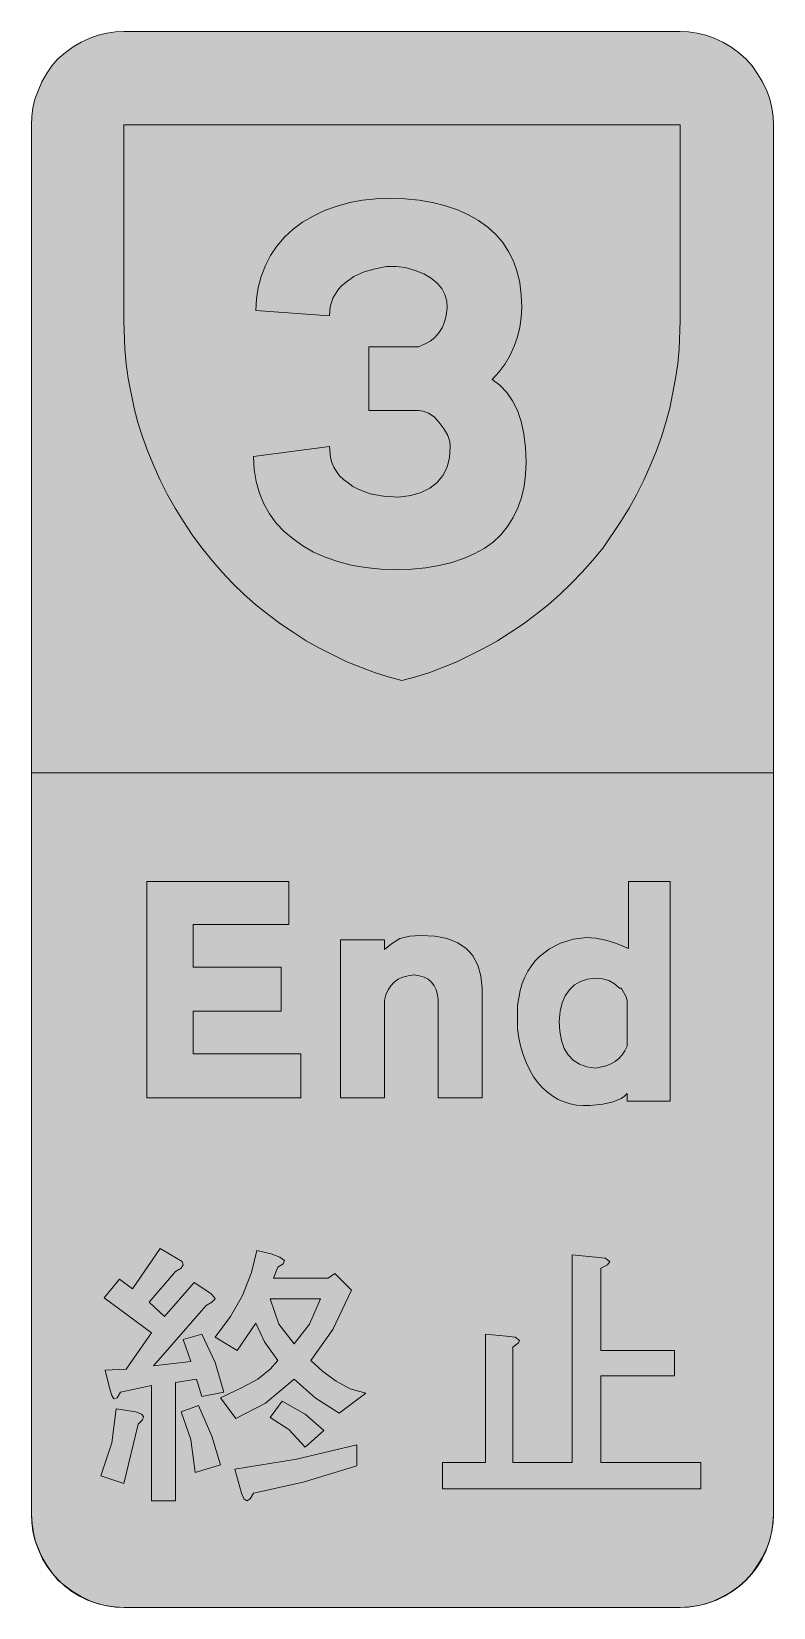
# Model space of a CAD drawing. Header units: metres. Extents: x 224 to 346, y 7 to 265.
import ezdxf

# ---------------------------------------------------------------- set-up
doc = ezdxf.new("R2010")
doc.units = ezdxf.units.M
for name, color, linetype, true_color in [('FILL_BLACK_000000', 7, 'Continuous', 0x000000), ('FILL_LIME_00FF00', 7, 'Continuous', 0x00ff00), ('FILL_WHITE_FFFFFF', 7, 'Continuous', 0xffffff), ('FILL_YELLOW_FFFF00', 7, 'Continuous', 0xffff00), ('STROKE_LIME_00FF00', 7, 'Continuous', 0x00ff00), ('STROKE_WHITE_FFFFFF', 7, 'Continuous', 0xffffff)]:
    doc.layers.add(name, color=color, linetype=linetype, true_color=true_color)

msp = doc.modelspace()

# ---------------------------------------------------------------- hatches: boundary and pattern name
at = {"layer": 'FILL_BLACK_000000', "true_color": 0x000000}
h = msp.add_hatch(color=7, dxfattribs=at)
h.dxf.hatch_style = 1
h.paths.add_polyline_path([(281.58, 177.02), (279.11, 177.27), (276.77, 177.68), (274.55, 178.25), (272.48, 178.96), (270.57, 179.83), (268.82, 180.83), (267.24, 181.98), (265.77, 183.2), (264.48, 184.57), (263.37, 186.08), (262.45, 187.72), (261.72, 189.48), (261.19, 191.37), (260.87, 193.37), (260.76, 195.48), (273.18, 197.1), (273.35, 195.31), (273.58, 194.49), (273.9, 193.73), (274.32, 193.01), (274.85, 192.34), (275.49, 191.73), (276.24, 191.16), (277.02, 190.59), (277.89, 190.11), (279.84, 189.38), (282.06, 188.96), (284.52, 188.82), (286.49, 189.07), (288.2, 189.56), (289.65, 190.27), (290.84, 191.21), (291.77, 192.36), (292.44, 193.73), (292.85, 195.31), (292.98, 197.1), (292.88, 197.97), (292.55, 198.95), (291.99, 199.99), (291.18, 201.06), (290.32, 201.98), (289.4, 202.59), (288.52, 202.93), (287.76, 203.04), (279.66, 203.04), (279.66, 213.48), (287.76, 213.48), (288.78, 213.88), (289.68, 214.39), (290.46, 215.01), (291.11, 215.75), (291.64, 216.6), (292.04, 217.56), (292.31, 218.62), (292.44, 219.78), (292.39, 220.95), (292.11, 222.04), (291.59, 223.03), (290.84, 223.92), (289.87, 224.71), (288.67, 225.4), (287.24, 225.98), (285.6, 226.44), (284.14, 226.6), (282.54, 226.62), (280.66, 226.27), (278.85, 225.74), (277.17, 224.97), (275.7, 223.92), (275.07, 223.36), (274.55, 222.75), (273.76, 221.42), (273.32, 220), (273.18, 218.52), (261.12, 219.42), (261.22, 221.31), (261.52, 223.18), (262.03, 225.01), (262.74, 226.8), (263.54, 228.41), (264.58, 229.97), (265.83, 231.43), (267.24, 232.74), (268.8, 233.89), (270.5, 234.9), (272.38, 235.78), (274.44, 236.52), (276.5, 237.1), (278.62, 237.49), (280.82, 237.71), (283.08, 237.78), (285.53, 237.7), (287.86, 237.48), (290.08, 237.11), (292.17, 236.59), (294.13, 235.93), (295.94, 235.12), (297.6, 234.18), (299.1, 233.1), (300.43, 231.89), (301.57, 230.54), (302.53, 229.07), (303.31, 227.48), (303.91, 225.76), (304.34, 223.94), (304.6, 222), (304.68, 219.96), (304.6, 218.29), (304.38, 216.66), (304, 215.08), (303.46, 213.55), (302.78, 212.08), (301.95, 210.67), (300.96, 209.34), (299.82, 208.08), (301.09, 207.15), (302.21, 206), (303.17, 204.62), (303.96, 203.02), (304.58, 201.21), (305.03, 199.2), (305.31, 196.98), (305.4, 194.58), (305.32, 192.54), (305.06, 190.6), (304.64, 188.78), (304.05, 187.07), (303.29, 185.47), (302.36, 184), (301.27, 182.65), (300, 181.44), (298.51, 180.42), (296.89, 179.52), (295.13, 178.75), (293.23, 178.11), (291.18, 177.6), (288.99, 177.24), (286.65, 177.02), (284.16, 176.94), (281.58, 177.02)])
h = msp.add_hatch(color=7, dxfattribs=at)
h.dxf.hatch_style = 1
h.paths.add_polyline_path([(250.86, 97.56), (268.5, 97.56), (268.5, 90.36), (243.3, 90.36), (243.3, 125.82), (266.52, 125.82), (266.52, 118.8), (250.86, 118.8), (250.86, 111.78), (265.26, 111.78), (265.26, 104.58), (250.86, 104.58), (250.86, 97.56)])
h = msp.add_hatch(color=7, dxfattribs=at)
h.dxf.hatch_style = 1
h.paths.add_polyline_path([(328.98, 125.82), (328.98, 89.82), (321.96, 89.82), (321.96, 91.08), (321.51, 90.64), (320.98, 90.26), (319.64, 89.69), (317.94, 89.31), (315.84, 89.1), (314.74, 89.09), (313.67, 89.18), (312.63, 89.39), (311.63, 89.7), (310.67, 90.12), (309.76, 90.65), (308.89, 91.28), (308.08, 92.03), (307.32, 92.87), (306.63, 93.82), (306, 94.88), (305.44, 96.04), (304.95, 97.3), (304.54, 98.66), (304.21, 100.13), (303.96, 101.7), (303.96, 105.48), (304.4, 107.96), (304.75, 109.09), (305.17, 110.13), (305.68, 111.11), (306.25, 112), (306.89, 112.82), (307.6, 113.56), (309.21, 114.8), (311.05, 115.73), (313.09, 116.35), (315.3, 116.64), (316.82, 116.54), (318.45, 116.21), (320.21, 115.65), (322.14, 114.84), (322.14, 125.82), (328.98, 125.82)])
h.paths.add_polyline_path([(321.94, 106.22), (321.78, 106.92), (321.06, 108.18), (320.88, 108.34), (320.7, 108.36), (319.85, 109.07), (318.92, 109.58), (317.89, 109.88), (316.74, 109.98), (315.46, 109.81), (314.32, 109.44), (313.33, 108.87), (312.49, 108.09), (311.81, 107.11), (311.3, 105.93), (310.96, 104.55), (310.8, 102.96), (310.89, 101.25), (311.17, 99.75), (311.64, 98.47), (312.28, 97.4), (313.12, 96.55), (314.14, 95.9), (315.35, 95.46), (316.74, 95.22), (318.49, 95.63), (319.26, 95.95), (319.96, 96.35), (320.58, 96.83), (321.12, 97.4), (321.58, 98.06), (321.96, 98.82), (321.96, 105.12), (321.94, 106.22)], flags=16)
h = msp.add_hatch(color=7, dxfattribs=at)
h.dxf.hatch_style = 1
h.paths.add_polyline_path([(291, 90.36), (291, 105.48), (291, 105.66), (291, 106.2), (291, 106.38), (290.88, 107.27), (290.66, 108.06), (290.33, 108.75), (289.9, 109.33), (289.35, 109.8), (288.7, 110.15), (287.93, 110.39), (287.04, 110.52), (286.08, 110.39), (285.22, 110.15), (284.46, 109.8), (283.8, 109.33), (283.24, 108.75), (282.79, 108.06), (282.43, 107.27), (282.18, 106.38), (282.18, 90.36), (274.98, 90.36), (274.98, 116.28), (282.18, 116.28), (282.18, 114.66), (283.37, 115.63), (284.7, 116.46), (286.34, 116.87), (288.12, 117), (290.46, 116.87), (292.48, 116.46), (294.19, 115.79), (295.59, 114.84), (296.18, 114.27), (296.69, 113.63), (297.49, 112.14), (297.99, 110.39), (298.2, 108.36), (298.2, 90.36), (291, 90.36)])
h = msp.add_hatch(color=7, dxfattribs=at)
h.dxf.hatch_style = 1
h.paths.add_polyline_path([(249.06, 63.54), (249.24, 63), (248.88, 62.46), (247.98, 61.92), (243.66, 56.88), (246.18, 54.54), (251.04, 60.12), (253.74, 58.32), (254.28, 57.78), (254.46, 57.42), (253.92, 56.88), (253.02, 56.34), (244.38, 46.44), (250.5, 47.16), (249.24, 50.76), (252.3, 51.66), (254.46, 46.98), (255.9, 42.12), (252.3, 41.4), (251.4, 44.28), (247.98, 43.74), (247.98, 24.3), (244.02, 24.3), (244.02, 43.2), (238.98, 42.12), (238.44, 41.22), (237.9, 41.04), (237.54, 41.58), (237.18, 42.84), (236.46, 45.72), (239.88, 45.9), (244.02, 51.84), (236.28, 57.6), (238.8, 60.66), (240.96, 59.04), (245.46, 65.7), (248.16, 64.08), (249.06, 63.54)])
h = msp.add_hatch(color=7, dxfattribs=at)
h.dxf.hatch_style = 1
h.paths.add_polyline_path([(265.8, 63.72), (265.62, 63.18), (264.72, 62.64), (264, 60.84), (273, 60.84), (274.08, 61.56), (276.78, 58.86), (273.72, 52.38), (270.12, 47.34), (272.1, 45.54), (274.26, 43.92), (276.6, 42.66), (279.12, 41.94), (274.8, 38.7), (270.84, 41.22), (267.42, 44.28), (262.74, 40.32), (257.88, 37.8), (255.36, 41.22), (258.78, 42.84), (261.48, 44.28), (263.46, 45.9), (264.72, 47.34), (262.56, 50.4), (261.12, 53.46), (258.06, 48.96), (254.46, 51.12), (256.98, 54.54), (258.96, 57.96), (260.4, 61.74), (261.3, 65.34), (263.64, 64.8), (265.08, 64.26), (265.8, 63.72)])
h.paths.add_polyline_path([(267.42, 50.04), (269.94, 53.28), (271.74, 57.42), (263.46, 57.42), (264.9, 53.28), (267.42, 50.04)], flags=16)
h = msp.add_hatch(color=7, dxfattribs=at)
h.dxf.hatch_style = 1
h.paths.add_polyline_path([(318.36, 64.08), (319.08, 63.54), (318.72, 63), (317.64, 62.46), (317.64, 48.96), (329.7, 48.96), (329.7, 44.82), (317.64, 44.82), (317.64, 30.6), (334.02, 30.6), (334.02, 26.28), (291.72, 26.28), (291.72, 30.6), (298.74, 30.6), (298.74, 51.66), (302.16, 51.3), (303.6, 51.12), (304.32, 50.58), (304.14, 50.22), (303.24, 49.5), (303.24, 30.6), (312.96, 30.6), (312.96, 64.62), (316.74, 64.26), (318.36, 64.08)])
h = msp.add_hatch(color=7, dxfattribs=at)
h.dxf.hatch_style = 1
h.paths.add_polyline_path([(242.4, 38.52), (242.76, 38.16), (242.58, 37.62), (241.86, 36.9), (239.52, 27.18), (235.74, 28.44), (237.54, 33.84), (238.26, 39.42), (241.5, 38.88), (242.4, 38.52)])
h = msp.add_hatch(color=7, dxfattribs=at)
h.dxf.hatch_style = 1
h.paths.add_polyline_path([(253.92, 34.92), (255.36, 30.24), (251.22, 28.98), (250.5, 34.38), (248.88, 38.88), (251.76, 39.96), (253.92, 34.92)])
h = msp.add_hatch(color=7, dxfattribs=at)
h.dxf.hatch_style = 1
h.paths.add_polyline_path([(269.22, 38.52), (272.28, 35.82), (269.22, 33.12), (266.52, 36), (263.46, 37.98), (265.44, 40.68), (269.22, 38.52)])
h = msp.add_hatch(color=7, dxfattribs=at)
h.dxf.hatch_style = 1
h.paths.add_polyline_path([(267.78, 31.14), (277.68, 33.48), (277.68, 30.06), (268.86, 27.36), (260.76, 25.56), (260.22, 24.66), (259.68, 24.3), (259.14, 24.66), (258.78, 25.56), (257.7, 29.52), (267.78, 31.14)])
at = {"layer": 'FILL_LIME_00FF00', "true_color": 0x00ff00}
h = msp.add_hatch(color=7, dxfattribs=at)
h.dxf.hatch_style = 1
h.paths.add_polyline_path([(224.4, 249.84), (224.44, 251.22), (224.6, 252.63), (224.93, 254.04), (225.48, 255.42), (226.09, 256.87), (226.83, 258.23), (227.71, 259.5), (228.72, 260.64), (229.94, 261.68), (231.19, 262.62), (232.52, 263.42), (233.94, 264.06), (235.32, 264.53), (236.73, 264.87), (238.14, 265.07), (239.52, 265.14), (330.6, 265.14), (331.98, 265.07), (333.39, 264.87), (334.8, 264.53), (336.18, 264.06), (337.6, 263.42), (338.92, 262.62), (340.18, 261.68), (341.4, 260.64), (342.42, 259.5), (343.31, 258.23), (344.11, 256.87), (344.82, 255.42), (345.29, 254.04), (345.63, 252.63), (345.83, 251.22), (345.9, 249.84), (345.9, 143.64), (224.4, 143.64), (224.4, 249.84)])
at = {"layer": 'FILL_WHITE_FFFFFF', "true_color": 0xffffff}
h = msp.add_hatch(color=7, dxfattribs=at)
h.dxf.hatch_style = 1
h.paths.add_polyline_path([(345.9, 143.64), (345.9, 22.14), (345.83, 20.76), (345.63, 19.35), (345.29, 17.94), (344.82, 16.56), (344.11, 15.11), (343.31, 13.75), (342.42, 12.48), (341.4, 11.34), (340.26, 10.32), (338.99, 9.43), (337.63, 8.63), (336.18, 7.92), (334.8, 7.45), (333.39, 7.11), (331.98, 6.91), (330.6, 6.84), (239.52, 6.84), (238.14, 6.91), (236.73, 7.11), (235.32, 7.45), (233.94, 7.92), (232.52, 8.63), (231.19, 9.43), (229.94, 10.32), (228.72, 11.34), (227.71, 12.56), (226.83, 13.82), (226.09, 15.14), (225.48, 16.56), (224.93, 17.94), (224.6, 19.35), (224.44, 20.76), (224.4, 22.14), (224.4, 143.64), (345.9, 143.64)])
at = {"layer": 'FILL_YELLOW_FFFF00', "true_color": 0xffff00}
h = msp.add_hatch(color=7, dxfattribs=at)
h.dxf.hatch_style = 1
h.paths.add_polyline_path([(282.79, 159.36), (280.56, 160.09), (276.06, 161.82), (271.58, 164.05), (269.4, 165.29), (267.24, 166.68), (265.17, 168.08), (263.13, 169.58), (261.15, 171.18), (259.23, 172.87), (257.38, 174.65), (255.6, 176.53), (253.9, 178.49), (252.3, 180.54), (250.73, 182.66), (249.26, 184.82), (247.9, 187.04), (246.63, 189.29), (245.47, 191.59), (244.4, 193.93), (243.44, 196.31), (242.58, 198.72), (241.83, 201.05), (241.21, 203.42), (240.24, 208.26), (239.9, 210.69), (239.68, 213.1), (239.52, 217.8), (239.52, 249.84), (330.6, 249.84), (330.6, 217.8), (330.44, 213.1), (330.22, 210.69), (329.88, 208.26), (328.91, 203.42), (328.29, 201.05), (327.54, 198.72), (326.68, 196.31), (325.72, 193.93), (324.66, 191.59), (323.51, 189.29), (322.27, 187.04), (320.93, 184.82), (318, 180.54), (316.34, 178.49), (314.6, 176.53), (312.79, 174.65), (310.91, 172.87), (308.98, 171.18), (306.99, 169.58), (304.95, 168.08), (302.88, 166.68), (300.72, 165.29), (298.54, 164.05), (294.06, 161.82), (289.63, 160.09), (287.35, 159.36), (285.06, 158.76), (282.79, 159.36)])

# ---------------------------------------------------------------- linework, layer by layer
at = {"layer": 'FILL_BLACK_000000', "lineweight": 0, "true_color": 0x000000}
for points in [[(281.58, 177.02), (279.11, 177.27), (276.77, 177.68), (274.55, 178.25), (272.48, 178.96), (270.57, 179.83), (268.82, 180.83), (267.24, 181.98), (265.77, 183.2), (264.48, 184.57), (263.37, 186.08), (262.45, 187.72), (261.72, 189.48), (261.19, 191.37), (260.87, 193.37), (260.76, 195.48), (273.18, 197.1), (273.35, 195.31), (273.58, 194.49), (273.9, 193.73), (274.32, 193.01), (274.85, 192.34), (275.49, 191.73), (276.24, 191.16), (277.02, 190.59), (277.89, 190.11), (279.84, 189.38), (282.06, 188.96), (284.52, 188.82), (286.49, 189.07), (288.2, 189.56), (289.65, 190.27), (290.84, 191.21), (291.77, 192.36), (292.44, 193.73), (292.85, 195.31), (292.98, 197.1), (292.88, 197.97), (292.55, 198.95), (291.99, 199.99), (291.18, 201.06), (290.32, 201.98), (289.4, 202.59), (288.52, 202.93), (287.76, 203.04), (279.66, 203.04), (279.66, 213.48), (287.76, 213.48), (288.78, 213.88), (289.68, 214.39), (290.46, 215.01), (291.11, 215.75), (291.64, 216.6), (292.04, 217.56), (292.31, 218.62), (292.44, 219.78), (292.39, 220.95), (292.11, 222.04), (291.59, 223.03), (290.84, 223.92), (289.87, 224.71), (288.67, 225.4), (287.24, 225.98), (285.6, 226.44), (284.14, 226.6), (282.54, 226.62), (280.66, 226.27), (278.85, 225.74), (277.17, 224.97), (275.7, 223.92), (275.07, 223.36), (274.55, 222.75), (273.76, 221.42), (273.32, 220), (273.18, 218.52), (261.12, 219.42), (261.22, 221.31), (261.52, 223.18), (262.03, 225.01), (262.74, 226.8), (263.54, 228.41), (264.58, 229.97), (265.83, 231.43), (267.24, 232.74), (268.8, 233.89), (270.5, 234.9), (272.38, 235.78), (274.44, 236.52), (276.5, 237.1), (278.62, 237.49), (280.82, 237.71), (283.08, 237.78), (285.53, 237.7), (287.86, 237.48), (290.08, 237.11), (292.17, 236.59), (294.13, 235.93), (295.94, 235.12), (297.6, 234.18), (299.1, 233.1), (300.43, 231.89), (301.57, 230.54), (302.53, 229.07), (303.31, 227.48), (303.91, 225.76), (304.34, 223.94), (304.6, 222), (304.68, 219.96), (304.6, 218.29), (304.38, 216.66), (304, 215.08), (303.46, 213.55), (302.78, 212.08), (301.95, 210.67), (300.96, 209.34), (299.82, 208.08), (301.09, 207.15), (302.21, 206), (303.17, 204.62), (303.96, 203.02), (304.58, 201.21), (305.03, 199.2), (305.31, 196.98), (305.4, 194.58), (305.32, 192.54), (305.06, 190.6), (304.64, 188.78), (304.05, 187.07), (303.29, 185.47), (302.36, 184), (301.27, 182.65), (300, 181.44), (298.51, 180.42), (296.89, 179.52), (295.13, 178.75), (293.23, 178.11), (291.18, 177.6), (288.99, 177.24), (286.65, 177.02), (284.16, 176.94)], [(250.86, 97.56), (268.5, 97.56), (268.5, 90.36), (243.3, 90.36), (243.3, 125.82), (266.52, 125.82), (266.52, 118.8), (250.86, 118.8), (250.86, 111.78), (265.26, 111.78), (265.26, 104.58), (250.86, 104.58)], [(328.98, 125.82), (328.98, 89.82), (321.96, 89.82), (321.96, 91.08), (321.51, 90.64), (320.98, 90.26), (319.64, 89.69), (317.94, 89.31), (315.84, 89.1), (314.74, 89.09), (313.67, 89.18), (312.63, 89.39), (311.63, 89.7), (310.67, 90.12), (309.76, 90.65), (308.89, 91.28), (308.08, 92.03), (307.32, 92.87), (306.63, 93.82), (306, 94.88), (305.44, 96.04), (304.95, 97.3), (304.54, 98.66), (304.21, 100.13), (303.96, 101.7), (303.96, 105.48), (304.4, 107.96), (304.75, 109.09), (305.17, 110.13), (305.68, 111.11), (306.25, 112), (306.89, 112.82), (307.6, 113.56), (309.21, 114.8), (311.05, 115.73), (313.09, 116.35), (315.3, 116.64), (316.82, 116.54), (318.45, 116.21), (320.21, 115.65), (322.14, 114.84), (322.14, 125.82)], [(291, 90.36), (291, 105.48), (291, 105.66), (291, 106.2), (291, 106.38), (290.88, 107.27), (290.66, 108.06), (290.33, 108.75), (289.9, 109.33), (289.35, 109.8), (288.7, 110.15), (287.93, 110.39), (287.04, 110.52), (286.08, 110.39), (285.22, 110.15), (284.46, 109.8), (283.8, 109.33), (283.24, 108.75), (282.79, 108.06), (282.43, 107.27), (282.18, 106.38), (282.18, 90.36), (274.98, 90.36), (274.98, 116.28), (282.18, 116.28), (282.18, 114.66), (283.37, 115.63), (284.7, 116.46), (286.34, 116.87), (288.12, 117), (290.46, 116.87), (292.48, 116.46), (294.19, 115.79), (295.59, 114.84), (296.18, 114.27), (296.69, 113.63), (297.49, 112.14), (297.99, 110.39), (298.2, 108.36), (298.2, 90.36)], [(321.94, 106.22), (321.78, 106.92), (321.06, 108.18), (320.88, 108.34), (320.7, 108.36), (319.85, 109.07), (318.92, 109.58), (317.89, 109.88), (316.74, 109.98), (315.46, 109.81), (314.32, 109.44), (313.33, 108.87), (312.49, 108.09), (311.81, 107.11), (311.3, 105.93), (310.96, 104.55), (310.8, 102.96), (310.89, 101.25), (311.17, 99.75), (311.64, 98.47), (312.28, 97.4), (313.12, 96.55), (314.14, 95.9), (315.35, 95.46), (316.74, 95.22), (318.49, 95.63), (319.26, 95.95), (319.96, 96.35), (320.58, 96.83), (321.12, 97.4), (321.58, 98.06), (321.96, 98.82), (321.96, 105.12)], [(249.06, 63.54), (249.24, 63), (248.88, 62.46), (247.98, 61.92), (243.66, 56.88), (246.18, 54.54), (251.04, 60.12), (253.74, 58.32), (254.28, 57.78), (254.46, 57.42), (253.92, 56.88), (253.02, 56.34), (244.38, 46.44), (250.5, 47.16), (249.24, 50.76), (252.3, 51.66), (254.46, 46.98), (255.9, 42.12), (252.3, 41.4), (251.4, 44.28), (247.98, 43.74), (247.98, 24.3), (244.02, 24.3), (244.02, 43.2), (238.98, 42.12), (238.44, 41.22), (237.9, 41.04), (237.54, 41.58), (237.18, 42.84), (236.46, 45.72), (239.88, 45.9), (244.02, 51.84), (236.28, 57.6), (238.8, 60.66), (240.96, 59.04), (245.46, 65.7), (248.16, 64.08)], [(265.8, 63.72), (265.62, 63.18), (264.72, 62.64), (264, 60.84), (273, 60.84), (274.08, 61.56), (276.78, 58.86), (273.72, 52.38), (270.12, 47.34), (272.1, 45.54), (274.26, 43.92), (276.6, 42.66), (279.12, 41.94), (274.8, 38.7), (270.84, 41.22), (267.42, 44.28), (262.74, 40.32), (257.88, 37.8), (255.36, 41.22), (258.78, 42.84), (261.48, 44.28), (263.46, 45.9), (264.72, 47.34), (262.56, 50.4), (261.12, 53.46), (258.06, 48.96), (254.46, 51.12), (256.98, 54.54), (258.96, 57.96), (260.4, 61.74), (261.3, 65.34), (263.64, 64.8), (265.08, 64.26)], [(318.36, 64.08), (319.08, 63.54), (318.72, 63), (317.64, 62.46), (317.64, 48.96), (329.7, 48.96), (329.7, 44.82), (317.64, 44.82), (317.64, 30.6), (334.02, 30.6), (334.02, 26.28), (291.72, 26.28), (291.72, 30.6), (298.74, 30.6), (298.74, 51.66), (302.16, 51.3), (303.6, 51.12), (304.32, 50.58), (304.14, 50.22), (303.24, 49.5), (303.24, 30.6), (312.96, 30.6), (312.96, 64.62), (316.74, 64.26)], [(267.42, 50.04), (269.94, 53.28), (271.74, 57.42), (263.46, 57.42), (264.9, 53.28)], [(242.4, 38.52), (242.76, 38.16), (242.58, 37.62), (241.86, 36.9), (239.52, 27.18), (235.74, 28.44), (237.54, 33.84), (238.26, 39.42), (241.5, 38.88)], [(253.92, 34.92), (255.36, 30.24), (251.22, 28.98), (250.5, 34.38), (248.88, 38.88), (251.76, 39.96)], [(269.22, 38.52), (272.28, 35.82), (269.22, 33.12), (266.52, 36), (263.46, 37.98), (265.44, 40.68)], [(267.78, 31.14), (277.68, 33.48), (277.68, 30.06), (268.86, 27.36), (260.76, 25.56), (260.22, 24.66), (259.68, 24.3), (259.14, 24.66), (258.78, 25.56), (257.7, 29.52)]]:
    msp.add_lwpolyline(points, close=True, dxfattribs=at)
at = {"layer": 'FILL_LIME_00FF00', "lineweight": 0, "true_color": 0x00ff00}
msp.add_lwpolyline([(224.4, 249.84), (224.44, 251.22), (224.6, 252.63), (224.93, 254.04), (225.48, 255.42), (226.09, 256.87), (226.83, 258.23), (227.71, 259.5), (228.72, 260.64), (229.94, 261.68), (231.19, 262.62), (232.52, 263.42), (233.94, 264.06), (235.32, 264.53), (236.73, 264.87), (238.14, 265.07), (239.52, 265.14), (330.6, 265.14), (331.98, 265.07), (333.39, 264.87), (334.8, 264.53), (336.18, 264.06), (337.6, 263.42), (338.92, 262.62), (340.18, 261.68), (341.4, 260.64), (342.42, 259.5), (343.31, 258.23), (344.11, 256.87), (344.82, 255.42), (345.29, 254.04), (345.63, 252.63), (345.83, 251.22), (345.9, 249.84), (345.9, 143.64), (224.4, 143.64)], close=True, dxfattribs=at)
at = {"layer": 'FILL_WHITE_FFFFFF', "lineweight": 0, "true_color": 0xffffff}
msp.add_lwpolyline([(345.9, 143.64), (345.9, 22.14), (345.83, 20.76), (345.63, 19.35), (345.29, 17.94), (344.82, 16.56), (344.11, 15.11), (343.31, 13.75), (342.42, 12.48), (341.4, 11.34), (340.26, 10.32), (338.99, 9.43), (337.63, 8.63), (336.18, 7.92), (334.8, 7.45), (333.39, 7.11), (331.98, 6.91), (330.6, 6.84), (239.52, 6.84), (238.14, 6.91), (236.73, 7.11), (235.32, 7.45), (233.94, 7.92), (232.52, 8.63), (231.19, 9.43), (229.94, 10.32), (228.72, 11.34), (227.71, 12.56), (226.83, 13.82), (226.09, 15.14), (225.48, 16.56), (224.93, 17.94), (224.6, 19.35), (224.44, 20.76), (224.4, 22.14), (224.4, 143.64)], close=True, dxfattribs=at)
at = {"layer": 'FILL_YELLOW_FFFF00', "lineweight": 0, "true_color": 0xffff00}
msp.add_lwpolyline([(282.79, 159.36), (280.56, 160.09), (276.06, 161.82), (271.58, 164.05), (269.4, 165.29), (267.24, 166.68), (265.17, 168.08), (263.13, 169.58), (261.15, 171.18), (259.23, 172.87), (257.38, 174.65), (255.6, 176.53), (253.9, 178.49), (252.3, 180.54), (250.73, 182.66), (249.26, 184.82), (247.9, 187.04), (246.63, 189.29), (245.47, 191.59), (244.4, 193.93), (243.44, 196.31), (242.58, 198.72), (241.83, 201.05), (241.21, 203.42), (240.24, 208.26), (239.9, 210.69), (239.68, 213.1), (239.52, 217.8), (239.52, 249.84), (330.6, 249.84), (330.6, 217.8), (330.44, 213.1), (330.22, 210.69), (329.88, 208.26), (328.91, 203.42), (328.29, 201.05), (327.54, 198.72), (326.68, 196.31), (325.72, 193.93), (324.66, 191.59), (323.51, 189.29), (322.27, 187.04), (320.93, 184.82), (318, 180.54), (316.34, 178.49), (314.6, 176.53), (312.79, 174.65), (310.91, 172.87), (308.98, 171.18), (306.99, 169.58), (304.95, 168.08), (302.88, 166.68), (300.72, 165.29), (298.54, 164.05), (294.06, 161.82), (289.63, 160.09), (287.35, 159.36), (285.06, 158.76)], close=True, dxfattribs=at)
at = {"layer": 'STROKE_LIME_00FF00', "lineweight": 0, "true_color": 0x00ff00}
for points in [[(224.4, 143.64), (224.4, 22.14)], [(345.9, 22.14), (345.9, 143.64)], [(224.4, 22.14), (224.48, 20.57), (224.7, 19.05), (225.07, 17.59), (225.57, 16.18), (226.2, 14.84), (226.95, 13.58), (227.82, 12.4), (228.79, 11.32), (229.86, 10.33), (231.02, 9.45), (232.26, 8.68), (233.59, 8.04), (234.98, 7.53), (236.44, 7.15), (237.96, 6.92), (239.52, 6.84)], [(330.6, 6.84), (332.17, 6.92), (333.69, 7.15), (335.15, 7.53), (336.56, 8.04), (337.9, 8.68), (339.16, 9.45), (340.34, 10.33), (341.42, 11.32), (342.41, 12.4), (343.29, 13.58), (344.06, 14.84), (344.7, 16.18), (345.21, 17.59), (345.59, 19.05), (345.82, 20.57), (345.9, 22.14)], [(239.52, 6.84), (330.6, 6.84)]]:
    msp.add_lwpolyline(points, dxfattribs=at)
at = {"layer": 'STROKE_WHITE_FFFFFF', "lineweight": 0, "true_color": 0xffffff}
msp.add_lwpolyline([(224.4, 143.64), (345.9, 143.64)], dxfattribs=at)

doc.saveas('drawing.dxf')
